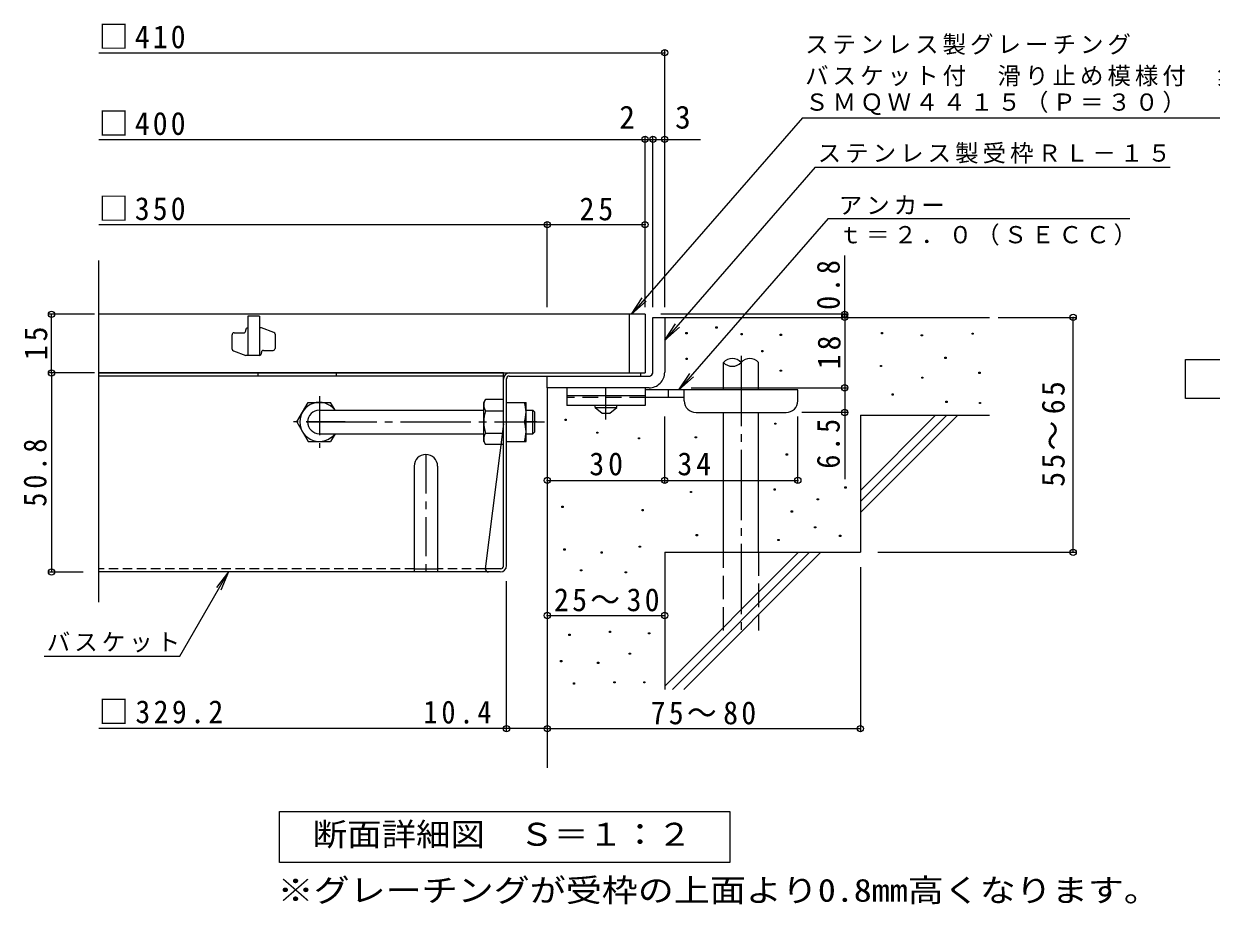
# Model space of a CAD drawing. Units: millimetres on the paper, enlarged 4 times, with parts at other scales. Extents: x -837 to 1009, y -780 to 790.
# Drawn here: x -822 to -216, y -617 to -167 of the extents above; entities that cross this region are included whole.
import ezdxf
from ezdxf.enums import TextEntityAlignment as Align

# ---------------------------------------------------------------- set-up
doc = ezdxf.new("R2010")
doc.units = ezdxf.units.MM
doc.header["$LTSCALE"] = 4
doc.header["$PDMODE"] = 32
doc.header["$PDSIZE"] = 3.2
for name, pattern in [('CHAIN1', [8, 5, -1, 1, -1]), ('CHAIN2', [12, 9, -1, 1, -1]), ('DASHED1', [1.8, 1.2, -0.6]), ('DASHED2', [3, 2, -1]), ('DASHED3', [4, 3, -1])]:
    doc.linetypes.add(name, pattern=pattern)
for name, color, linetype, lineweight in [('D-0_芯', 7, 'Continuous', 9), ('D-1_躯体', 2, 'Continuous', 9), ('D-2_仕上', 3, 'Continuous', 9), ('D-4_その他', 7, 'Continuous', 9), ('D-5_文字', 7, 'Continuous', 9), ('D-6_寸法', 6, 'Continuous', 9), ('D-7_ハッチ', 2, 'Continuous', 9), ('D-8_記号', 2, 'Continuous', 9), ('D-9_0-HOJO', 2, 'Continuous', 9), ('D-B_7-WAKU-T', 2, 'Continuous', 9)]:
    doc.layers.add(name, color=color, linetype=linetype, lineweight=lineweight)
doc.styles.add('ＭＳ ゴシック', font='')
doc.styles.get('ＭＳ ゴシック').set_extended_font_data('MS Gothic')

msp = doc.modelspace()

# ---------------------------------------------------------------- linework, layer by layer
at = {"layer": 'D-0_芯'}
for points in [[(-483.863, -325.217), (-483.863, -324.617), (-483.263, -324.617), (-483.263, -325.217)], [(-468.507, -322.321), (-468.507, -321.721), (-467.907, -321.721), (-467.907, -322.321)], [(-455.654, -325.758), (-455.654, -325.158), (-455.054, -325.158), (-455.054, -325.758)], [(-435.678, -326.03), (-435.678, -325.429), (-435.078, -325.429), (-435.078, -326.03)], [(-383.975, -325.217), (-383.975, -324.617), (-383.375, -324.617), (-383.375, -325.217)], [(-363.672, -326.3), (-363.672, -325.7), (-363.072, -325.7), (-363.072, -326.3)], [(-337.685, -325.488), (-337.685, -324.888), (-337.085, -324.888), (-337.085, -325.488)], [(-483.799, -338.285), (-483.799, -337.685), (-483.199, -337.685), (-483.199, -338.285)], [(-445.153, -334.421), (-445.153, -333.821), (-444.553, -333.821), (-444.553, -334.421)], [(-351.595, -337.788), (-351.595, -337.188), (-350.995, -337.188), (-350.995, -337.788)], [(-435.702, -344.397), (-435.702, -343.797), (-435.102, -343.797), (-435.102, -344.397)], [(-384.516, -342.001), (-384.516, -341.401), (-383.916, -341.401), (-383.916, -342.001)], [(-334.175, -345.458), (-334.175, -344.858), (-333.575, -344.858), (-333.575, -345.458)], [(-363.402, -347.956), (-363.402, -347.356), (-362.802, -347.356), (-362.802, -347.956)], [(-378.535, -356.523), (-378.535, -355.923), (-377.935, -355.923), (-377.935, -356.523)], [(-351.08, -360.259), (-351.08, -359.659), (-350.481, -359.659), (-350.481, -360.259)], [(-333.913, -360.853), (-333.913, -360.253), (-333.313, -360.253), (-333.313, -360.853)], [(-545.599, -369.458), (-545.599, -368.858), (-544.999, -368.858), (-544.999, -369.458)], [(-529.458, -376.005), (-529.458, -375.405), (-528.859, -375.405), (-528.859, -376.005)], [(-438.504, -371.455), (-438.504, -370.855), (-437.904, -370.855), (-437.904, -371.455)], [(-508.141, -378.898), (-508.141, -378.298), (-507.541, -378.298), (-507.541, -378.898)], [(-479.101, -378.429), (-479.101, -377.829), (-478.502, -377.829), (-478.502, -378.429)], [(-432.631, -387.196), (-432.631, -386.596), (-432.031, -386.596), (-432.031, -387.196)], [(-481.599, -406.342), (-481.599, -405.742), (-480.999, -405.742), (-480.999, -406.342)], [(-438.82, -405.089), (-438.82, -404.489), (-438.22, -404.489), (-438.22, -405.089)], [(-402.669, -404.058), (-402.669, -403.458), (-402.069, -403.458), (-402.069, -404.058)], [(-416.765, -410.044), (-416.765, -409.444), (-416.165, -409.444), (-416.165, -410.044)], [(-547.174, -413.924), (-547.174, -413.324), (-546.574, -413.324), (-546.574, -413.924)], [(-506.261, -415.582), (-506.261, -414.982), (-505.661, -414.982), (-505.661, -415.582)], [(-430.035, -416.323), (-430.035, -415.723), (-429.434, -415.723), (-429.434, -416.323)], [(-418.119, -424.391), (-418.119, -423.791), (-417.519, -423.791), (-417.519, -424.391)], [(-478.552, -428.387), (-478.552, -427.787), (-477.952, -427.787), (-477.952, -428.387)], [(-436.833, -430.805), (-436.833, -430.205), (-436.233, -430.205), (-436.233, -430.805)], [(-405.376, -428.692), (-405.376, -428.092), (-404.776, -428.092), (-404.776, -428.692)], [(-546.208, -435.694), (-546.208, -435.094), (-545.608, -435.094), (-545.608, -435.694)], [(-527.198, -437.249), (-527.198, -436.649), (-526.598, -436.649), (-526.598, -437.249)], [(-507.684, -434.276), (-507.684, -433.676), (-507.084, -433.676), (-507.084, -434.276)], [(-537.634, -446.326), (-537.634, -445.726), (-537.034, -445.726), (-537.034, -446.326)], [(-514.827, -447.355), (-514.827, -446.755), (-514.227, -446.755), (-514.227, -447.355)], [(-543.619, -479.285), (-543.619, -478.685), (-543.019, -478.685), (-543.019, -479.285)], [(-522.91, -477.762), (-522.91, -477.162), (-522.31, -477.162), (-522.31, -477.762)], [(-502.963, -478.524), (-502.963, -477.923), (-502.363, -477.923), (-502.363, -478.524)], [(-512.861, -488.878), (-512.861, -488.277), (-512.26, -488.277), (-512.26, -488.878)], [(-547.882, -492.684), (-547.882, -492.084), (-547.282, -492.084), (-547.282, -492.684)], [(-529.001, -493.598), (-529.001, -492.998), (-528.401, -492.998), (-528.401, -493.598)], [(-520.626, -503.496), (-520.626, -502.895), (-520.026, -502.895), (-520.026, -503.496)], [(-505.4, -503.496), (-505.4, -502.895), (-504.799, -502.895), (-504.799, -503.496)], [(-541.335, -504.105), (-541.335, -503.504), (-540.735, -503.504), (-540.735, -504.105)]]:
    msp.add_lwpolyline(points, close=True, dxfattribs=at)
at = {"layer": 'D-1_躯体'}
for p, q in [((-500.713, -316.838), (-494.713, -316.838)), ((-500.713, -344.838), (-500.713, -316.838)), ((-494.713, -316.838), (-494.713, -344.837)), ((-554.716, -346.837), (-502.713, -346.838)), ((-554.713, -352.838), (-554.713, -346.838)), ((-502.713, -352.837), (-554.717, -352.838))]:
    msp.add_line(p, q, dxfattribs=at)
at = {"layer": 'D-1_躯体', "color": 3}
for p, q in [((-565.52, -364.238), (-562.12, -364.238)), ((-562.12, -364.238), (-561.12, -365.238)), ((-562.12, -376.238), (-562.12, -364.238)), ((-561.12, -375.238), (-561.12, -365.238)), ((-562.12, -376.238), (-561.12, -375.238)), ((-565.52, -376.238), (-562.12, -376.238))]:
    msp.add_line(p, q, dxfattribs=at)
at = {"layer": 'D-1_躯体'}
for centre, radius, start, end in [((-502.713, -344.837), 8, 270, 0.00024), ((-502.714, -344.838), 2, 270.02448, 0.01074), ((-502.713, -344.838), 2, 270, 0.0002)]:
    msp.add_arc(centre, radius, start, end, dxfattribs=at)
at = {"layer": 'D-2_仕上'}
for p, q in [((-783.78, -462.228), (-783.78, -287.758)), ((-504.713, -315.238), (-783.78, -315.238)), ((-512.713, -345.238), (-512.713, -315.238)), ((-504.713, -315.238), (-504.713, -345.238)), ((-707.713, -316.238), (-707.713, -336.238)), ((-701.713, -316.238), (-707.713, -316.238)), ((-701.713, -316.238), (-701.713, -336.238)), ((-715.713, -333.033), (-715.713, -325.738)), ((-714.713, -324.738), (-709.713, -324.738)), ((-708.713, -323.738), (-708.713, -323.238)), ((-700.713, -322.238), (-701.713, -322.238)), ((-694.377, -324.501), (-700.713, -322.238)), ((-693.713, -325.442), (-693.713, -332.738)), ((-715.049, -333.975), (-708.713, -336.238)), ((-701.713, -336.238), (-708.713, -336.238)), ((-700.713, -335.238), (-700.713, -334.738)), ((-699.713, -333.738), (-694.713, -333.738)), ((-783.78, -345.238), (-504.713, -345.238))]:
    msp.add_line(p, q, dxfattribs=at)
for centre, start, end in [((-714.713, -325.738), 90, 180), ((-709.713, -323.738), 270, 0), ((-707.713, -323.238), 90, 180), ((-694.713, -325.442), 0, 70.34616), ((-714.713, -333.033), 180, 250.34616), ((-694.713, -332.738), 270, 0), ((-701.713, -335.238), 270, 0), ((-699.713, -334.738), 90, 180)]:
    msp.add_arc(centre, 1, start, end, dxfattribs=at)
at = {"layer": 'D-4_その他'}
for p, q in [((-783.78, -181.691), (-494.713, -181.691)), ((-494.713, -311.656), (-494.713, -180.491)), ((-783.78, -225.969), (-476.439, -225.969)), ((-504.713, -311.656), (-504.713, -224.769)), ((-500.713, -311.656), (-500.713, -224.769)), ((-554.713, -311.656), (-554.713, -268.27)), ((-402.73, -316.838), (-402.73, -285.279)), ((-785.92, -315.238), (-809.14, -315.238)), ((-807.941, -345.238), (-807.941, -315.238)), ((-401.53, -315.238), (-496.713, -315.238)), ((-402.73, -316.838), (-402.73, -352.838)), ((-324.301, -316.838), (-284.839, -316.838)), ((-286.039, -436.838), (-286.039, -316.838)), ((-785.92, -345.238), (-809.14, -345.238)), ((-807.941, -345.238), (-807.941, -446.838)), ((-481.112, -352.838), (-401.53, -352.838)), ((-402.73, -352.838), (-402.73, -399.538)), ((-494.713, -401.279), (-494.713, -367.437)), ((-426.713, -401.279), (-426.713, -367.437)), ((-401.53, -365.437), (-424.713, -365.437)), ((-385.818, -436.838), (-284.839, -436.838)), ((-809.141, -446.838), (-791.78, -446.838)), ((-717.535, -446.838), (-721.362, -456.076)), ((-394.713, -444.495), (-394.713, -528.038)), ((-575.52, -528.038), (-575.52, -451.638)), ((-554.713, -469.085), (-494.713, -469.085)), ((-575.52, -526.838), (-783.78, -526.838)), ((-554.713, -526.838), (-575.52, -526.838)), ((-554.713, -526.838), (-394.713, -526.838))]:
    msp.add_line(p, q, dxfattribs=at)
for points in [[(-783.78, -269.47), (-554.713, -269.47), (-504.713, -269.47)], [(-554.713, -400.079), (-494.713, -400.079), (-426.713, -400.079)], [(-811.612, -489.845), (-742.365, -489.845), (-717.535, -446.838), (-723.623, -454.771)]]:
    msp.add_lwpolyline(points, dxfattribs=at)
for p in [(-494.713, -181.691), (-504.713, -225.969), (-500.713, -225.969), (-494.713, -225.969), (-554.713, -269.47), (-504.713, -269.47), (-807.941, -315.238), (-402.73, -315.238), (-402.73, -316.838), (-286.039, -316.838), (-807.941, -345.238), (-402.73, -352.838), (-402.73, -365.437), (-554.713, -400.079), (-494.713, -400.079), (-426.713, -400.079), (-286.039, -436.838), (-807.941, -446.838), (-554.713, -469.085), (-494.713, -469.085), (-575.52, -526.838), (-554.713, -526.838), (-394.713, -526.838)]:
    msp.add_point(p, dxfattribs=at)
at = {"layer": 'D-5_文字'}
for p, q in [((-424.365, -214.909), (-511.687, -315.238)), ((-424.365, -214.909), (-156.616, -214.909)), ((-417.821, -240.205), (-236.49, -240.205)), ((-411.277, -266.301), (-487.465, -353.837)), ((-411.277, -266.301), (-257.061, -266.301)), ((-511.687, -315.238), (-506.163, -306.903)), ((-511.687, -315.238), (-504.194, -308.617)), ((-494.713, -328.55), (-487.22, -321.928)), ((-487.465, -353.837), (-481.941, -345.502)), ((-487.465, -353.837), (-479.972, -347.216)), ((-691.511, -569.215), (-461.511, -569.215)), ((-691.511, -595.215), (-691.511, -569.215)), ((-461.511, -569.215), (-461.511, -595.215)), ((-461.511, -595.215), (-691.511, -595.215))]:
    msp.add_line(p, q, dxfattribs=at)
for points in [[(-417.821, -240.205), (-494.713, -328.55), (-489.189, -320.215)], [(-138.713, -358.337), (-228.713, -358.337), (-228.713, -338.337), (-138.713, -338.337)]]:
    msp.add_lwpolyline(points, dxfattribs=at)
at = {"layer": 'D-6_寸法'}
for p, q in [((-494.713, -316.838), (-328.713, -316.838)), ((-464.713, -353.837), (-464.713, -339.837)), ((-446.713, -353.837), (-446.713, -339.837)), ((-554.713, -352.838), (-554.713, -546.838)), ((-464.713, -436.838), (-464.713, -365.437)), ((-446.713, -436.838), (-446.713, -365.437)), ((-394.713, -405.241), (-356.309, -366.837)), ((-394.713, -410.898), (-350.652, -366.837)), ((-394.713, -416.554), (-344.996, -366.837)), ((-394.713, -366.838), (-328.713, -366.838)), ((-394.713, -366.838), (-394.713, -436.838)), ((-494.713, -436.838), (-494.713, -506.837)), ((-494.713, -436.838), (-394.713, -436.838)), ((-494.713, -505.241), (-426.309, -436.838)), ((-490.653, -506.837), (-420.653, -436.838)), ((-484.997, -506.837), (-414.997, -436.838))]:
    msp.add_line(p, q, dxfattribs=at)
at = {"layer": 'D-6_寸法', "linetype": 'CHAIN2'}
msp.add_line((-455.713, -336.452), (-455.713, -476.838), dxfattribs=at)
at = {"layer": 'D-6_寸法', "linetype": 'DASHED3'}
for p, q in [((-464.713, -476.838), (-464.713, -436.838)), ((-446.713, -436.838), (-446.713, -476.838))]:
    msp.add_line(p, q, dxfattribs=at)
at = {"layer": 'D-6_寸法'}
for centre, start, end in [((-460.213, -343.899), 42.07146, 137.92854), ((-451.213, -343.899), 42.07146, 137.92854), ((-460.213, -335.775), 222.07146, 317.92854)]:
    msp.add_arc(centre, 6.062, start, end, dxfattribs=at)
at = {"layer": 'D-7_ハッチ'}
for p, q in [((-577.12, -345.238), (-783.78, -345.238)), ((-702.582, -345.238), (-702.582, -346.838)), ((-662.582, -345.238), (-662.582, -346.838)), ((-577.12, -443.905), (-577.12, -345.238)), ((-573.92, -345.238), (-507.113, -345.238)), ((-507.113, -345.238), (-507.113, -346.838)), ((-577.12, -346.838), (-783.78, -346.838)), ((-575.52, -443.638), (-575.52, -348.171)), ((-574.187, -346.838), (-507.113, -346.838)), ((-577.12, -371.238), (-586.344, -445.238)), ((-578.72, -446.838), (-783.78, -446.838)), ((-578.453, -445.238), (-586.344, -445.238))]:
    msp.add_line(p, q, dxfattribs=at)
at = {"layer": 'D-7_ハッチ', "linetype": 'DASHED1'}
for p, q in [((-622.72, -445.238), (-783.78, -445.238)), ((-586.344, -445.238), (-610.72, -445.238))]:
    msp.add_line(p, q, dxfattribs=at)
at = {"layer": 'D-7_ハッチ'}
for centre, radius, start, end in [((-573.92, -348.438), 3.2, 90, 180), ((-574.187, -348.171), 1.333, 90, 180), ((-584.744, -445.238), 1.6, 180, 270), ((-578.72, -443.638), 3.2, 270, 0), ((-578.453, -443.905), 1.333, 270, 0)]:
    msp.add_arc(centre, radius, start, end, dxfattribs=at)
at = {"layer": 'D-8_記号', "linetype": 'CHAIN1'}
for p, q in [((-671.113, -357.045), (-671.113, -383.431)), ((-657.92, -370.238), (-684.306, -370.238)), ((-616.72, -386.838), (-616.72, -446.838))]:
    msp.add_line(p, q, dxfattribs=at)
at = {"layer": 'D-8_記号'}
for p, q in [((-622.72, -392.838), (-622.72, -446.838)), ((-610.72, -392.838), (-610.72, -446.838)), ((-622.72, -445.238), (-610.72, -445.238))]:
    msp.add_line(p, q, dxfattribs=at)
msp.add_arc((-616.72, -392.838), 6, 0, 180, dxfattribs=at)
at = {"layer": 'D-9_0-HOJO', "color": 3}
for p, q in [((-544.713, -352.838), (-544.713, -361.838)), ((-504.713, -352.838), (-544.713, -352.838)), ((-504.713, -356.838), (-544.713, -356.838)), ((-504.713, -352.838), (-504.713, -361.838)), ((-504.713, -361.838), (-544.713, -361.838))]:
    msp.add_line(p, q, dxfattribs=at)
at = {"layer": 'D-9_0-HOJO', "color": 3, "linetype": 'DASHED2'}
msp.add_line((-504.713, -357.838), (-544.713, -357.838), dxfattribs=at)
at = {"layer": 'D-9_0-HOJO', "color": 4, "linetype": 'CHAIN1'}
msp.add_line((-524.713, -368.933), (-524.713, -352.838), dxfattribs=at)
at = {"layer": 'D-9_0-HOJO', "color": 4}
for p, q in [((-426.713, -353.837), (-504.713, -353.837)), ((-484.703, -357.837), (-504.713, -357.837)), ((-492.713, -357.837), (-492.713, -353.837)), ((-484.713, -359.437), (-484.713, -353.837)), ((-426.713, -359.437), (-426.713, -353.837)), ((-478.713, -365.437), (-432.713, -365.437))]:
    msp.add_line(p, q, dxfattribs=at)
at = {"layer": 'D-9_0-HOJO'}
for p, q in [((-575.52, -360.238), (-565.52, -360.238)), ((-565.52, -380.238), (-565.52, -360.238)), ((-530.213, -362.837), (-530.213, -361.838)), ((-530.213, -362.837), (-526.713, -365.837)), ((-530.213, -362.837), (-519.213, -362.837)), ((-522.713, -365.837), (-519.213, -362.837)), ((-519.213, -362.837), (-519.213, -361.838)), ((-526.713, -365.837), (-522.713, -365.837)), ((-575.52, -370.238), (-566.386, -370.238)), ((-575.52, -380.238), (-565.52, -380.238))]:
    msp.add_line(p, q, dxfattribs=at)
at = {"layer": 'D-9_0-HOJO', "linetype": 'CHAIN1'}
msp.add_line((-560.147, -370.238), (-566.27, -370.238), dxfattribs=at)
at = {"layer": 'D-9_0-HOJO'}
for centre in [(-580.386, -365.238), (-580.386, -375.238)]:
    msp.add_arc(centre, 14.866, 340.34633, 19.65366, dxfattribs=at)
at = {"layer": 'D-9_0-HOJO', "color": 4}
for centre, start, end in [((-478.713, -359.437), 180, 270), ((-432.713, -359.437), 270, 0)]:
    msp.add_arc(centre, 6, start, end, dxfattribs=at)
at = {"layer": 'D-B_7-WAKU-T'}
for p, q in [((-663.086, -364.222), (-665.386, -360.238)), ((-587.12, -360.238), (-586.254, -358.738)), ((-587.12, -380.238), (-587.12, -360.238)), ((-577.12, -358.738), (-586.254, -358.738)), ((-586.254, -364.511), (-577.12, -364.511)), ((-682.613, -370.238), (-676.839, -380.238)), ((-586.254, -375.964), (-577.12, -375.964)), ((-676.839, -380.238), (-665.386, -380.238)), ((-663.077, -376.238), (-665.386, -380.238)), ((-587.12, -380.238), (-586.254, -381.738)), ((-577.12, -381.738), (-586.254, -381.738))]:
    msp.add_line(p, q, dxfattribs=at)
at = {"layer": 'D-B_7-WAKU-T', "color": 3}
for p, q in [((-671.113, -364.238), (-587.12, -364.238)), ((-671.113, -376.238), (-587.12, -376.238))]:
    msp.add_line(p, q, dxfattribs=at)
at = {"layer": 'D-B_7-WAKU-T', "color": 3, "linetype": 'CHAIN2'}
msp.add_line((-677.689, -370.238), (-556.111, -370.238), dxfattribs=at)
at = {"layer": 'D-B_7-WAKU-T'}
msp.add_lwpolyline([(-682.613, -370.238), (-676.839, -360.238), (-665.386, -360.238)], dxfattribs=at)
for centre, radius, start, end in [((-671.113, -370.238), 10, 36.87019, 323.12981), ((-580.556, -362.028), 6.579, 149.99998, 176.07924), ((-581.65, -361.558), 5.47, 180.2103, 212.68507), ((-567.755, -370.238), 19.365, 162.79973, 197.20026), ((-581.65, -378.918), 5.47, 147.31491, 179.78969), ((-580.556, -378.448), 6.579, 183.92075, 210)]:
    msp.add_arc(centre, radius, start, end, dxfattribs=at)
at = {"layer": 'D-B_7-WAKU-T', "color": 3}
msp.add_arc((-671.113, -370.238), 6, 90, 270, dxfattribs=at)

# ---------------------------------------------------------------- texts
at = {"layer": 'D-4_その他', "color": 2, "style": 'ＭＳ ゴシック'}
for s, p in [('2', (-517.891, -223.97)), ('3', (-489.392, -223.97))]:
    msp.add_text(s, height=11.73, dxfattribs=at).set_placement(p, align=Align.BOTTOM_LEFT)
at = {"layer": 'D-4_その他', "color": 2, "style": 'ＭＳ ゴシック', "width": 1.15}
msp.add_text('※グレーチングが受枠の上面より0.8mm高くなります。', height=11.73, dxfattribs=at).set_placement((-692.46, -618.8), align=Align.BOTTOM_LEFT)
at = {"layer": 'D-4_その他', "color": 2, "char_height": 11.73, "attachment_point": 7, "style": 'ＭＳ ゴシック'}
for s, insert in [('\\T1.21;\\W0.95;□410', (-783.78, -179.691)), ('\\T1.21;\\W0.95;□400', (-783.78, -223.969)), ('\\T1.21;\\W0.95;□350', (-783.78, -267.47)), ('\\T1.27;\\W0.95;25', (-538.213, -267.47)), ('\\T1.27;\\W0.95;30', (-533.213, -397.679)), ('\\T1.27;\\W0.95;34', (-488.213, -397.679)), ('\\T1.22;\\W0.95;25～30', (-551.213, -467.085)), ('\\T1.23;\\W0.95;□329.2', (-783.78, -524.438)), ('\\T1.28;\\W0.9;10.4', (-617.952, -524.438)), ('\\T1.22;\\W0.95;75～80', (-501.86, -524.838))]:
    msp.add_mtext(s, dxfattribs=dict(at, insert=insert))
at = {"layer": 'D-4_その他', "color": 2, "char_height": 11.73, "attachment_point": 7, "rotation": 90, "style": 'ＭＳ ゴシック'}
for s, insert in [('\\T1.27;\\W0.9;0.8', (-405.13, -313.021)), ('\\T1.27;\\W0.95;15', (-809.941, -338.738)), ('\\T1.27;\\W0.95;18', (-404.731, -343.338)), ('\\T1.22;\\W0.95;55～65', (-290.251, -403.338)), ('\\T1.27;\\W0.9;6.5', (-405.13, -394.115)), ('\\T1.28;\\W0.9;50.8', (-810.341, -413.538))]:
    msp.add_mtext(s, dxfattribs=dict(at, insert=insert))
at = {"layer": 'D-4_その他', "insert": (-810.365, -487.942), "char_height": 8.798, "attachment_point": 7, "style": 'ＭＳ ゴシック'}
msp.add_mtext('\\T1.17;バスケット', dxfattribs=at)
at = {"layer": 'D-5_文字', "color": 2, "style": 'ＭＳ ゴシック', "width": 1.1}
msp.add_text('断面詳細図\u3000Ｓ＝１：２', height=11.73, dxfattribs=at).set_placement((-674.511, -590.215), align=Align.BOTTOM_LEFT)
at = {"layer": 'D-5_文字', "char_height": 8.798, "attachment_point": 7, "style": 'ＭＳ ゴシック'}
for s, insert in [('\\T1.17;ステンレス製グレーチング', (-422.984, -182.782)), ('\\T1.17;バスケット付\u3000滑り止め模様付\u3000集水桝用', (-422.984, -198.845)), ('\\T1.17;ＳＭＱＷ４４１５（Ｐ＝３０）', (-422.984, -213.501)), ('\\T1.17;ステンレス製受枠ＲＬ－１５', (-416.574, -238.301)), ('\\T1.17;アンカー', (-405.819, -264.437)), ('\\T1.17;ｔ＝２．０（ＳＥＣＣ）', (-405.819, -280.165))]:
    msp.add_mtext(s, dxfattribs=dict(at, insert=insert))

doc.saveas('drawing.dxf')
